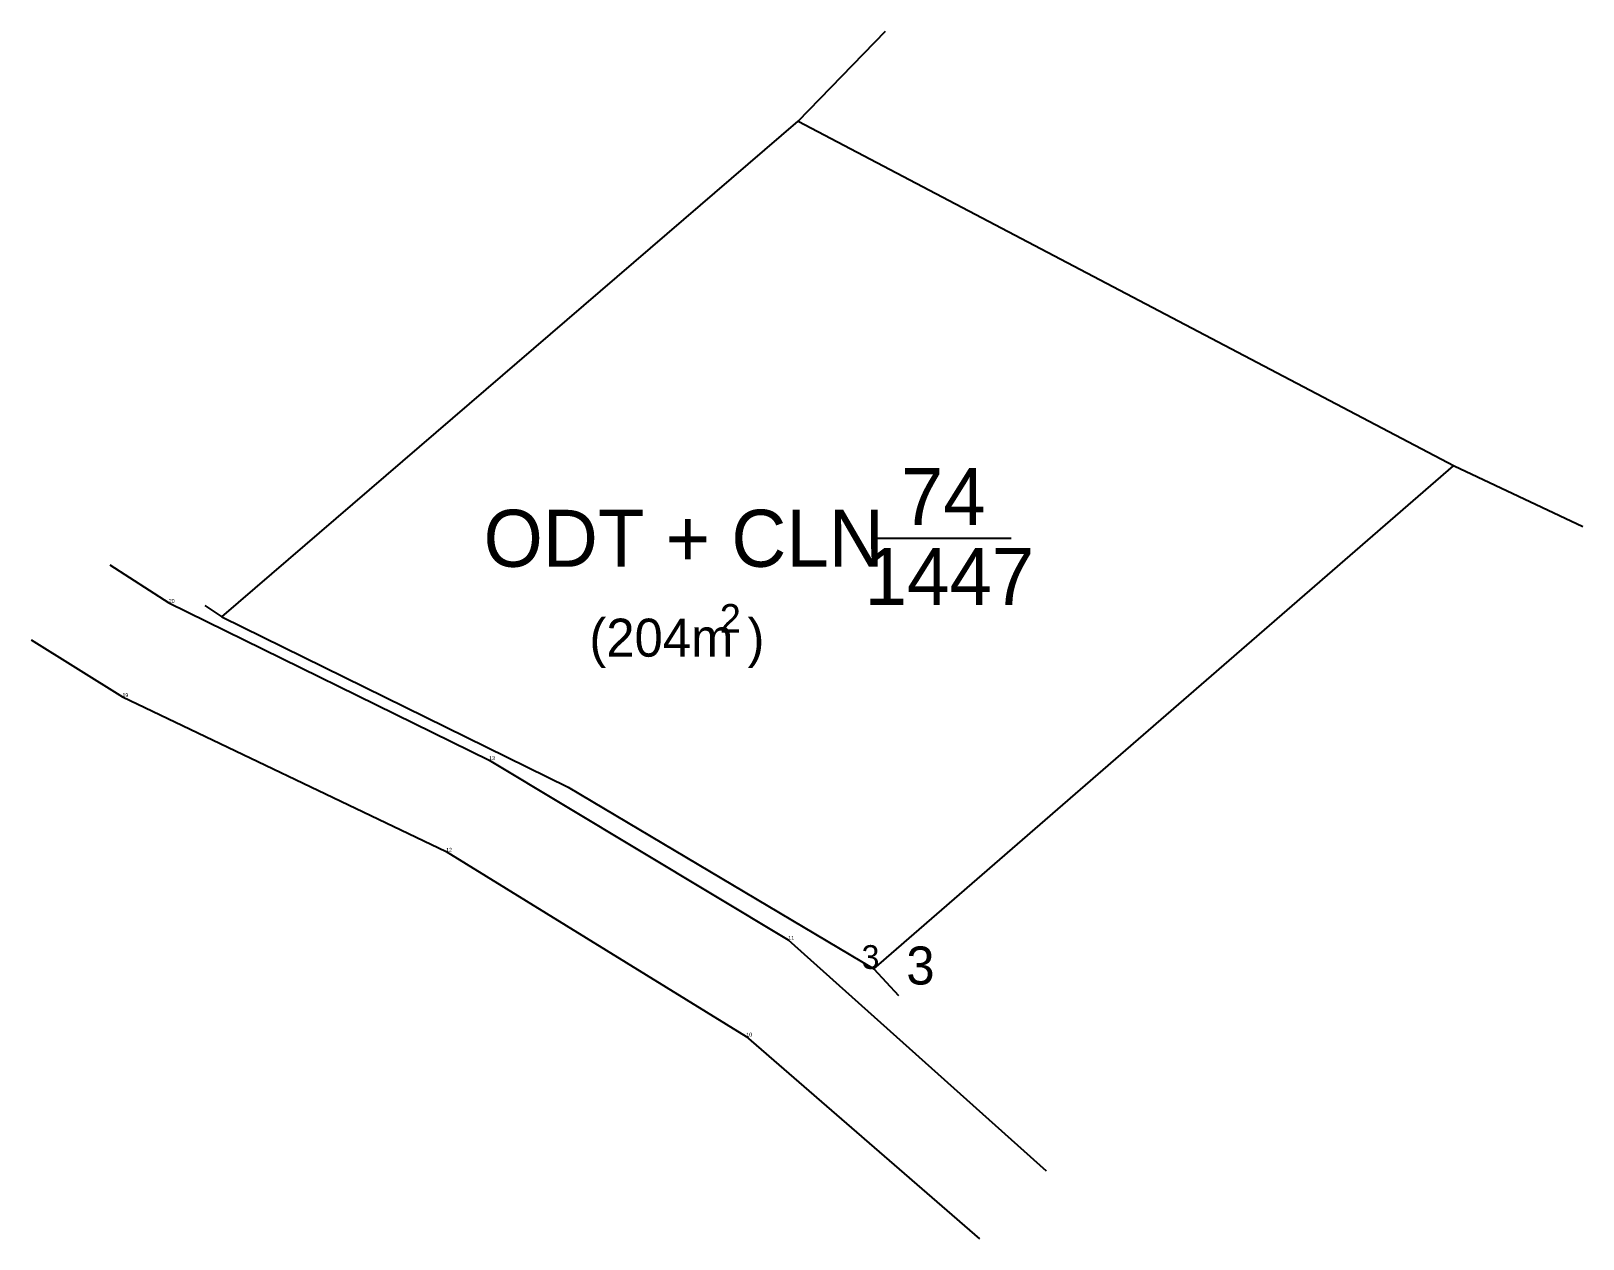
# Model space of a CAD drawing. Extents: x 552678.3 to 552760, y 1839280.9 to 1839344.5.
import ezdxf

# ---------------------------------------------------------------- set-up
doc = ezdxf.new("R2010")
doc.units = 0
for name, color, linetype in [('Level 10', 7, 'Continuous'), ('Level 12', 7, 'Continuous'), ('Level 28', 7, 'Continuous'), ('Level 63', 7, 'Continuous'), ('Level 7', 7, 'Continuous')]:
    doc.layers.add(name, color=color, linetype=linetype)

msp = doc.modelspace()

# ---------------------------------------------------------------- linework, layer by layer
at = {"layer": 'Level 10'}
for p, q in [((552718.65, 1839339.75), (552723.25, 1839344.49)), ((552688.32, 1839313.67), (552718.646, 1839339.754)), ((552718.65, 1839339.75), (552753.18, 1839321.61)), ((552722.64, 1839295.14), (552753.15, 1839321.62)), ((552753.18, 1839321.61), (552759.96, 1839318.42)), ((552687.42, 1839314.27), (552688.32, 1839313.67)), ((552688.32, 1839313.67), (552706.54, 1839304.7)), ((552706.54, 1839304.7), (552722.64, 1839295.14)), ((552722.64, 1839295.14), (552723.94, 1839293.74))]:
    msp.add_line(p, q, dxfattribs=at)
msp.add_lwpolyline([(552722.78, 1839317.8), (552729.87, 1839317.8)], dxfattribs=at)
at = {"layer": 'Level 28'}
for p, q in [((552682.41, 1839316.41), (552685.52, 1839314.4)), ((552685.52, 1839314.4), (552702.38, 1839306.13)), ((552678.27, 1839312.46), (552683.08, 1839309.45)), ((552683.08, 1839309.45), (552700.12, 1839301.31)), ((552702.38, 1839306.13), (552718.13, 1839296.67)), ((552700.12, 1839301.31), (552715.92, 1839291.58)), ((552718.13, 1839296.67), (552731.71, 1839284.51)), ((552715.92, 1839291.58), (552728.19, 1839280.93))]:
    msp.add_line(p, q, dxfattribs=at)
at = {"layer": 'Level 7'}
for p, q in [((552685.517, 1839314.398), (552685.517, 1839314.398)), ((552683.078, 1839309.447), (552683.078, 1839309.447)), ((552702.38, 1839306.128), (552702.38, 1839306.128)), ((552700.123, 1839301.312), (552700.123, 1839301.312)), ((552718.131, 1839296.666), (552718.131, 1839296.666)), ((552715.918, 1839291.575), (552715.918, 1839291.575))]:
    msp.add_line(p, q, dxfattribs=at)

# ---------------------------------------------------------------- texts
at = {"layer": 'Level 10'}
for s, height, p in [('74', 3, (552724.06, 1839318.49)), ('ODT + CLN ', 3, (552702.09, 1839316.3)), ('1447', 3, (552722.15, 1839314.29)), ('2', 1.5, (552714.52, 1839312.84)), ('(204m )', 2, (552707.66, 1839311.57)), (' 3', 2, (552723.6, 1839294.32))]:
    msp.add_text(s, height=height, dxfattribs=at).set_placement(p)
at = {"layer": 'Level 12'}
for s, p in [('20', (552685.52, 1839314.4)), ('19', (552683.08, 1839309.45)), ('13', (552702.38, 1839306.13)), ('12', (552700.12, 1839301.31)), ('11', (552718.13, 1839296.67)), ('10', (552715.92, 1839291.58))]:
    msp.add_text(s, height=0.2, dxfattribs=at).set_placement(p)
at = {"layer": 'Level 63'}
msp.add_text(' 3', height=1.25, dxfattribs=at).set_placement((552721.53, 1839295.14))

doc.saveas('drawing.dxf')
